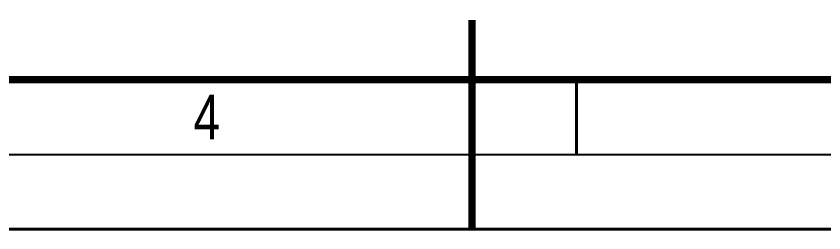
# Model space of a CAD drawing. Header units: millimetres. Extents: x 0 to 420, y 0 to 297.
# Drawn here: x 179.5 to 233.5, y -0.2 to 14.2 of the extents above; entities that cross this region are included whole.
import ezdxf

# ---------------------------------------------------------------- set-up
doc = ezdxf.new("R2010")
doc.units = ezdxf.units.MM
doc.header["$LTSCALE"] = 23.1
doc.layers.get('0').update_dxf_attribs({"linetype": 'CONTINUOUS'})
doc.styles.get("Standard").update_dxf_attribs({"font": 'txt', "width": 0.8})

msp = doc.modelspace()

# ---------------------------------------------------------------- linework, layer by layer
at = {"color": 7, "linetype": 'CONTINUOUS'}
msp.add_line((5, 5), (415, 5), dxfattribs=at)
for points, const_width in [([(210, 0), (210, 14)], 0.5), ([(24, 10), (410, 10)], 0.499), ([(217, 5), (217, 10)], 0.199), ([(0, 0), (420, 0)], 0.199)]:
    msp.add_lwpolyline(points, dxfattribs=dict(at, const_width=const_width))

# ---------------------------------------------------------------- texts
at = {"color": 7, "linetype": 'CONTINUOUS', "insert": (191.375, 9), "char_height": 3, "width": 2.4, "attachment_point": 1, "line_spacing_factor": 0.9}
msp.add_mtext('4', dxfattribs=at)

doc.saveas('drawing.dxf')
